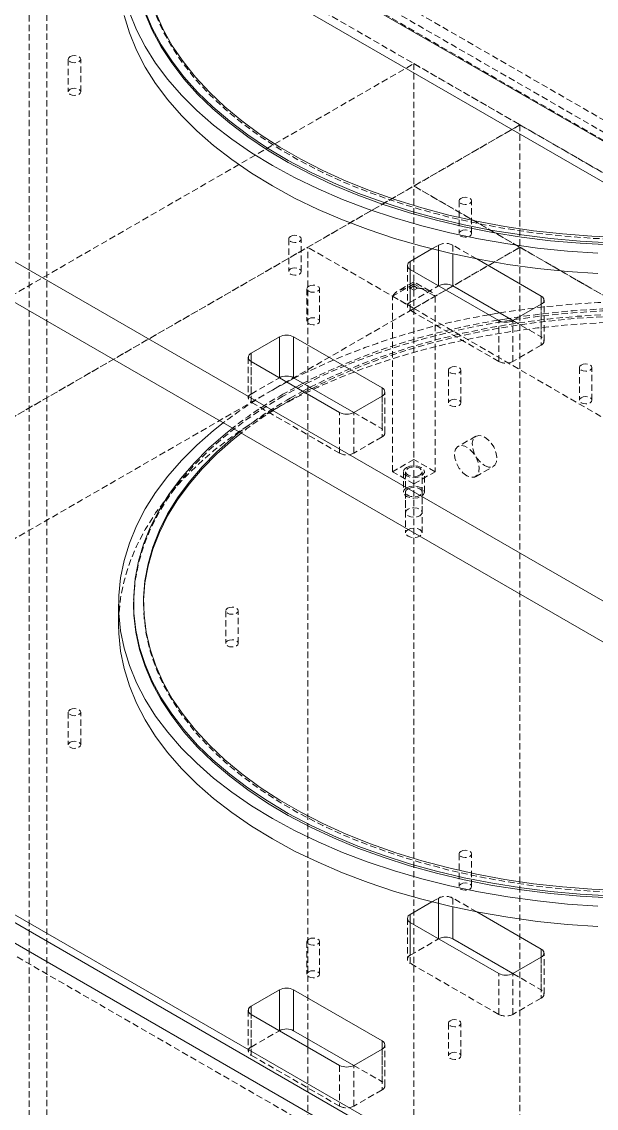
# Model space of a CAD drawing. Header units: millimetres. Extents: x 1529 to 6255, y 1713 to 5797.
# Drawn here: x 5540.7 to 5655.5, y 4952.8 to 5170.2 of the extents above; entities that cross this region are included whole.
import ezdxf

# ---------------------------------------------------------------- set-up
doc = ezdxf.new("R2010")
doc.units = ezdxf.units.MM
doc.linetypes.add('HIDDEN', pattern=[1.905, 1.27, -0.635])

msp = doc.modelspace()

# ---------------------------------------------------------------- linework, layer by layer
at = {"color": 7, "linetype": 'Continuous', "lineweight": 15}
for p, q in [((5409.591, 5289.07), (5698.033, 5122.557)), ((5409.591, 5280.905), (5698.033, 5114.391)), ((5409.441, 5197.116), (5694.335, 5032.65)), ((5409.441, 5188.951), (5694.335, 5024.485)), ((5618.356, 5122.231), (5622.682, 5124.728)), ((5644.519, 5115.291), (5631.64, 5122.726)), ((5636.034, 5110.393), (5618.356, 5120.598)), ((5626.841, 5117.331), (5638.861, 5110.392)), ((5638.862, 5110.393), (5644.519, 5113.659)), ((5634.035, 5111.547), (5636.214, 5111.921)), ((5638.095, 5110.834), (5635.897, 5110.472)), ((5586.536, 5103.862), (5592.193, 5107.127)), ((5612.699, 5096.922), (5595.022, 5107.127)), ((5595.022, 5107.127), (5595.022, 5098.962)), ((5604.214, 5092.024), (5586.536, 5102.229)), ((5593.68, 5098.105), (5595.16, 5098.882)), ((5595.022, 5098.962), (5607.041, 5092.023)), ((5596.912, 5097.871), (5595.436, 5097.091)), ((5596.851, 5096.274), (5598.328, 5097.053)), ((5607.042, 5092.024), (5612.699, 5095.289)), ((5409.441, 5066.47), (5694.335, 4902.004)), ((5692.921, 4901.187), (5410.855, 5064.02)), ((5407.32, 5061.979), (5689.385, 4899.146)), ((5560.025, 5053.632), (5560.025, 5049.549)), ((5563.025, 5054.04), (5563.025, 5053.632)), ((5618.356, 4991.584), (5622.682, 4994.082)), ((5644.519, 4984.645), (5631.64, 4992.08)), ((5636.034, 4979.747), (5618.356, 4989.952)), ((5626.841, 4986.685), (5638.861, 4979.746)), ((5638.862, 4979.747), (5644.519, 4983.012)), ((5586.536, 4973.215), (5592.193, 4976.481)), ((5612.699, 4966.276), (5595.022, 4976.481)), ((5595.022, 4976.481), (5595.022, 4968.315)), ((5604.214, 4961.377), (5586.536, 4971.582)), ((5595.022, 4968.315), (5607.041, 4961.377)), ((5597.85, 4965.051), (5597.85, 4966.683)), ((5607.042, 4961.377), (5612.699, 4964.643))]:
    msp.add_line(p, q, dxfattribs=at)
at = {"color": 7, "linetype": 'HIDDEN', "lineweight": 0}
for p, q in [((5540.713, 5215.2), (5951.971, 4977.786)), ((5545.663, 5214.791), (5954.093, 4979.01)), ((5545.663, 4646.479), (5545.663, 5214.791)), ((5542.128, 5212.75), (5950.557, 4976.969)), ((5542.128, 4644.438), (5542.128, 5212.75)), ((5951.971, 4969.62), (5540.713, 5207.034)), ((5424.609, 5049.548), (5619.063, 5161.804)), ((5549.966, 5162.704), (5549.966, 5156.172)), ((5552.466, 5156.172), (5552.466, 5162.704)), ((5619.063, 5161.804), (5640.276, 5149.558)), ((5619.063, 5161.804), (5619.063, 5137.312)), ((5445.822, 5037.302), (5640.276, 5149.558)), ((5640.276, 5149.558), (5619.063, 5137.312)), ((5640.276, 5149.558), (5640.276, 5125.062)), ((5640.276, 5149.558), (5852.408, 5027.097)), ((5424.609, 5025.052), (5619.063, 5137.308)), ((5597.85, 5125.062), (5619.063, 5137.308)), ((5619.063, 5137.312), (5831.195, 5014.851)), ((5619.063, 5118.302), (5619.063, 5137.312)), ((5640.276, 5125.062), (5619.063, 5137.308)), ((5628.102, 5134.334), (5628.102, 5127.802)), ((5630.602, 5127.802), (5630.602, 5134.334)), ((5594.036, 5126.742), (5594.036, 5120.209)), ((5596.536, 5120.209), (5596.536, 5126.742)), ((5640.276, 5125.062), (5445.822, 5012.806)), ((5597.85, 4966.683), (5597.85, 5125.062)), ((5619.063, 5112.816), (5597.85, 5125.062)), ((5619.063, 5112.816), (5640.276, 5125.062)), ((5622.682, 5124.728), (5624.013, 5125.497)), ((5624.013, 5124.396), (5624.013, 5125.497)), ((5631.64, 5122.726), (5626.841, 5125.497)), ((5626.841, 5125.497), (5626.841, 5123.731)), ((5640.276, 4618.807), (5640.276, 5125.062)), ((5852.408, 5002.601), (5640.276, 5125.062)), ((5617.77, 5121.415), (5617.77, 5113.249)), ((5618.356, 5112.433), (5618.356, 5120.598)), ((5618.356, 5120.598), (5618.356, 5114.066)), ((5619.063, 5117.726), (5614.821, 5115.277)), ((5619.063, 5118.164), (5615.821, 5116.293)), ((5622.305, 5116.293), (5619.063, 5118.164)), ((5623.306, 5115.277), (5619.063, 5117.726)), ((5619.063, 5116.677), (5619.063, 5117.726)), ((5597.696, 5116.781), (5597.696, 5110.249)), ((5600.196, 5110.249), (5600.196, 5116.781)), ((5618.356, 5114.066), (5624.013, 5117.331)), ((5618.356, 5116.91), (5619.063, 5117.318)), ((5618.356, 5116.91), (5619.063, 5116.502)), ((5619.063, 5117.318), (5619.77, 5116.91)), ((5619.063, 5116.502), (5619.77, 5116.91)), ((5624.013, 5117.331), (5624.013, 5117.333)), ((5614.821, 5115.277), (5619.063, 5112.827)), ((5614.821, 5080.165), (5614.821, 5115.277)), ((5619.063, 5112.827), (5623.306, 5115.277)), ((5623.306, 5115.277), (5623.306, 5080.165)), ((5644.519, 5113.659), (5644.519, 5105.493)), ((5644.519, 5107.126), (5644.519, 5113.659)), ((5645.105, 5106.31), (5645.105, 5114.475)), ((5636.034, 5102.228), (5618.356, 5112.433)), ((5619.063, 5112.827), (5619.063, 5077.716)), ((5619.063, 5112.816), (5831.195, 4990.355)), ((5636.034, 5102.228), (5636.034, 5110.393)), ((5638.861, 5110.392), (5644.519, 5107.126)), ((5638.862, 5102.228), (5638.862, 5110.393)), ((5644.519, 5105.493), (5638.862, 5102.228)), ((5585.95, 5103.045), (5585.95, 5094.88)), ((5586.536, 5094.064), (5586.536, 5102.229)), ((5586.536, 5095.696), (5586.536, 5102.229)), ((5625.98, 5100.453), (5625.98, 5093.921)), ((5628.48, 5093.921), (5628.48, 5100.453)), ((5652.173, 5100.989), (5652.173, 5094.456)), ((5654.673, 5094.456), (5654.673, 5100.989)), ((5586.536, 5095.696), (5592.193, 5098.962)), ((5590.779, 5096.494), (5593.68, 5098.105)), ((5592.193, 5098.962), (5592.193, 5098.963)), ((5595.436, 5097.091), (5592.9, 5095.677)), ((5594.314, 5094.861), (5596.851, 5096.274)), ((5597.218, 5096.063), (5594.314, 5094.453)), ((5613.285, 5087.94), (5613.285, 5096.106)), ((5604.214, 5083.858), (5586.536, 5094.064)), ((5612.699, 5095.289), (5612.699, 5087.124)), ((5612.699, 5088.757), (5612.699, 5095.289)), ((5604.214, 5083.858), (5604.214, 5092.024)), ((5607.041, 5092.023), (5612.699, 5088.757)), ((5607.042, 5083.858), (5607.042, 5092.024)), ((5612.699, 5087.124), (5607.042, 5083.858)), ((5631.455, 5087.265), (5627.92, 5085.224)), ((5619.063, 5082.615), (5614.821, 5080.165)), ((5623.306, 5080.165), (5619.063, 5082.615)), ((5631.42, 5079.161), (5634.955, 5081.202)), ((5619.063, 5077.716), (5614.821, 5080.165)), ((5616.963, 5080.165), (5616.963, 5076.083)), ((5617.413, 5080.165), (5617.413, 5072)), ((5619.063, 5077.716), (5623.306, 5080.165)), ((5620.713, 5072), (5620.713, 5080.165)), ((5621.163, 5076.083), (5621.163, 5080.165)), ((5619.063, 4606.56), (5619.063, 5077.716)), ((5617.413, 5076.083), (5617.413, 5067.917)), ((5620.713, 5067.917), (5620.713, 5076.083)), ((5409.441, 5058.304), (5694.335, 4893.839)), ((5565.025, 5054.04), (5565.025, 5053.632)), ((5581.467, 5052.344), (5581.467, 5045.811)), ((5583.967, 5045.811), (5583.967, 5052.344)), ((5549.966, 5032.058), (5549.966, 5025.525)), ((5552.466, 5025.525), (5552.466, 5032.058)), ((5628.102, 5003.687), (5628.102, 4997.155)), ((5630.602, 4997.155), (5630.602, 5003.687)), ((5622.682, 4994.082), (5624.013, 4994.85)), ((5624.013, 4993.749), (5624.013, 4994.85)), ((5631.64, 4992.08), (5626.841, 4994.85)), ((5626.841, 4994.85), (5626.841, 4993.084)), ((5617.77, 4990.768), (5617.77, 4982.603)), ((5618.356, 4981.786), (5618.356, 4989.952)), ((5618.356, 4989.952), (5618.356, 4983.419)), ((5597.696, 4986.135), (5597.696, 4979.602)), ((5600.196, 4979.602), (5600.196, 4986.135)), ((5618.356, 4983.419), (5624.013, 4986.685)), ((5624.013, 4986.685), (5624.013, 4986.686)), ((5644.519, 4983.012), (5644.519, 4974.847)), ((5644.519, 4976.48), (5644.519, 4983.012)), ((5645.105, 4975.663), (5645.105, 4983.829)), ((5636.034, 4971.581), (5618.356, 4981.786)), ((5636.034, 4971.581), (5636.034, 4979.747)), ((5638.861, 4979.746), (5644.519, 4976.48)), ((5638.862, 4971.581), (5638.862, 4979.747)), ((5644.519, 4974.847), (5638.862, 4971.581)), ((5585.95, 4972.399), (5585.95, 4964.233)), ((5586.536, 4963.417), (5586.536, 4971.582)), ((5586.536, 4965.05), (5586.536, 4971.582)), ((5625.98, 4969.806), (5625.98, 4963.274)), ((5628.48, 4963.274), (5628.48, 4969.806)), ((5586.536, 4965.05), (5592.193, 4968.315)), ((5592.193, 4968.315), (5592.193, 4968.317)), ((5613.285, 4957.294), (5613.285, 4965.459)), ((5604.214, 4953.212), (5586.536, 4963.417)), ((5597.85, 4618.807), (5597.85, 4965.051)), ((5612.699, 4964.643), (5612.699, 4956.478)), ((5612.699, 4958.11), (5612.699, 4964.643)), ((5604.214, 4961.377), (5604.214, 4953.212)), ((5607.041, 4961.377), (5612.699, 4958.11)), ((5607.042, 4953.212), (5607.042, 4961.377)), ((5612.699, 4956.478), (5607.042, 4953.212))]:
    msp.add_line(p, q, dxfattribs=at)
at = {"color": 8, "linetype": 'Continuous', "lineweight": 15}
for p, q in [((5624.013, 5117.333), (5624.013, 5124.396)), ((5618.356, 5122.231), (5618.356, 5120.598)), ((5626.841, 5123.731), (5626.841, 5117.331)), ((5644.519, 5113.659), (5644.519, 5115.291)), ((5592.193, 5098.963), (5592.193, 5107.127)), ((5586.536, 5102.229), (5586.536, 5103.862)), ((5612.699, 5095.289), (5612.699, 5096.922)), ((5624.013, 4986.686), (5624.013, 4993.749)), ((5618.356, 4991.584), (5618.356, 4989.952)), ((5626.841, 4993.084), (5626.841, 4986.685)), ((5644.519, 4983.012), (5644.519, 4984.645)), ((5592.193, 4968.317), (5592.193, 4976.481)), ((5586.536, 4971.582), (5586.536, 4973.215)), ((5612.699, 4964.643), (5612.699, 4966.276))]:
    msp.add_line(p, q, dxfattribs=at)
at = {"color": 7, "linetype": 'HIDDEN', "lineweight": 0, "flags": 128}
for points in [[(5565.026, 5184.483), (5565.124, 5181.713), (5565.563, 5178.301), (5566.351, 5174.91), (5567.485, 5171.552), (5568.963, 5168.239), (5570.777, 5164.981), (5572.923, 5161.792), (5575.393, 5158.682), (5578.177, 5155.662), (5581.266, 5152.742), (5584.649, 5149.933), (5588.315, 5147.244), (5592.25, 5144.686), (5596.441, 5142.267), (5600.873, 5139.995), (5605.53, 5137.879), (5610.396, 5135.925), (5615.454, 5134.142), (5620.686, 5132.535), (5626.073, 5131.109), (5631.598, 5129.871), (5637.24, 5128.823), (5642.979, 5127.97), (5648.796, 5127.315), (5654.671, 5126.86), (5660.581, 5126.607), (5666.507, 5126.556), (5672.428, 5126.708), (5678.323, 5127.063), (5684.171, 5127.618), (5689.952, 5128.372), (5695.645, 5129.323), (5701.231, 5130.466), (5706.689, 5131.799), (5712.001, 5133.316), (5717.149, 5135.012), (5722.113, 5136.881), (5726.876, 5138.917), (5731.423, 5141.112), (5735.736, 5143.458), (5739.801, 5145.948), (5743.603, 5148.573), (5747.129, 5151.323), (5750.366, 5154.188), (5753.304, 5157.16), (5755.932, 5160.227), (5758.241, 5163.378), (5760.222, 5166.602), (5761.869, 5169.889), (5763.175, 5173.226), (5764.137, 5176.602), (5764.751, 5180.005), (5765.014, 5183.423), (5765.024, 5184.483)], [(5550.332, 5163.214), (5550.738, 5163.371), (5551.216, 5163.426), (5551.695, 5163.371), (5552.1, 5163.214), (5552.371, 5162.98), (5552.466, 5162.704), (5552.371, 5162.428), (5552.1, 5162.194), (5551.695, 5162.037), (5551.216, 5161.983), (5550.738, 5162.037), (5550.332, 5162.194), (5550.061, 5162.428), (5549.966, 5162.704), (5550.061, 5162.98), (5550.332, 5163.214)], [(5550.332, 5156.682), (5550.738, 5156.838), (5551.216, 5156.893), (5551.695, 5156.838), (5552.1, 5156.682), (5552.371, 5156.448), (5552.466, 5156.172), (5552.371, 5155.896), (5552.1, 5155.662), (5551.695, 5155.505), (5551.216, 5155.45), (5550.738, 5155.505), (5550.332, 5155.662), (5550.061, 5155.896), (5549.966, 5156.172), (5550.061, 5156.448), (5550.332, 5156.682)], [(5628.468, 5134.844), (5628.873, 5135.001), (5629.352, 5135.056), (5629.83, 5135.001), (5630.235, 5134.844), (5630.506, 5134.61), (5630.602, 5134.334), (5630.506, 5134.058), (5630.235, 5133.824), (5629.83, 5133.667), (5629.352, 5133.612), (5628.873, 5133.667), (5628.468, 5133.824), (5628.197, 5134.058), (5628.102, 5134.334), (5628.197, 5134.61), (5628.468, 5134.844)], [(5628.468, 5128.312), (5628.873, 5128.468), (5629.352, 5128.523), (5629.83, 5128.468), (5630.235, 5128.312), (5630.506, 5128.078), (5630.602, 5127.802), (5630.506, 5127.525), (5630.235, 5127.291), (5629.83, 5127.135), (5629.352, 5127.08), (5628.873, 5127.135), (5628.468, 5127.291), (5628.197, 5127.525), (5628.102, 5127.802), (5628.197, 5128.078), (5628.468, 5128.312)], [(5594.402, 5127.252), (5594.808, 5127.408), (5595.286, 5127.463), (5595.764, 5127.408), (5596.17, 5127.252), (5596.441, 5127.018), (5596.536, 5126.742), (5596.441, 5126.466), (5596.17, 5126.231), (5595.764, 5126.075), (5595.286, 5126.02), (5594.808, 5126.075), (5594.402, 5126.231), (5594.131, 5126.466), (5594.036, 5126.742), (5594.131, 5127.018), (5594.402, 5127.252)], [(5594.402, 5120.72), (5594.808, 5120.876), (5595.286, 5120.931), (5595.764, 5120.876), (5596.17, 5120.72), (5596.441, 5120.486), (5596.536, 5120.209), (5596.441, 5119.933), (5596.17, 5119.699), (5595.764, 5119.543), (5595.286, 5119.488), (5594.808, 5119.543), (5594.402, 5119.699), (5594.131, 5119.933), (5594.036, 5120.209), (5594.131, 5120.486), (5594.402, 5120.72)], [(5598.062, 5117.291), (5598.468, 5117.448), (5598.946, 5117.503), (5599.424, 5117.448), (5599.83, 5117.291), (5600.101, 5117.057), (5600.196, 5116.781), (5600.101, 5116.505), (5599.83, 5116.271), (5599.424, 5116.114), (5598.946, 5116.06), (5598.468, 5116.114), (5598.062, 5116.271), (5597.791, 5116.505), (5597.696, 5116.781), (5597.791, 5117.057), (5598.062, 5117.291)], [(5636.214, 5111.921), (5637.849, 5112.182), (5643.792, 5112.995), (5649.807, 5113.607), (5655.874, 5114.017), (5661.971, 5114.222), (5668.079, 5114.222), (5674.176, 5114.017), (5680.243, 5113.607), (5686.258, 5112.995), (5692.201, 5112.182), (5698.052, 5111.171), (5703.792, 5109.965), (5709.4, 5108.568), (5714.858, 5106.986), (5720.148, 5105.223), (5725.251, 5103.285), (5730.15, 5101.18), (5734.829, 5098.913), (5739.271, 5096.494), (5743.463, 5093.929), (5747.389, 5091.228), (5751.036, 5088.4), (5754.392, 5085.454), (5757.446, 5082.4), (5760.187, 5079.249), (5762.607, 5076.012), (5764.696, 5072.698), (5766.447, 5069.32), (5767.856, 5065.89), (5768.916, 5062.417), (5769.626, 5058.915), (5769.981, 5055.395), (5769.981, 5051.869), (5769.626, 5048.349), (5768.916, 5044.847), (5767.856, 5041.375), (5766.447, 5037.944), (5764.696, 5034.566), (5762.607, 5031.253), (5760.187, 5028.015), (5757.446, 5024.864), (5754.392, 5021.811), (5751.036, 5018.865), (5747.389, 5016.036), (5743.463, 5013.335), (5739.271, 5010.771), (5734.829, 5008.351), (5730.15, 5006.085), (5725.251, 5003.979), (5720.148, 5002.042), (5714.858, 5000.279), (5709.4, 4998.696), (5703.792, 4997.3), (5700.975, 4996.68)], [(5565.026, 5053.836), (5565.124, 5051.067), (5565.563, 5047.655), (5566.351, 5044.264), (5567.485, 5040.905), (5568.963, 5037.592), (5570.777, 5034.335), (5572.923, 5031.146), (5575.393, 5028.035), (5578.177, 5025.015), (5581.266, 5022.095), (5584.649, 5019.286), (5588.315, 5016.598), (5592.25, 5014.039), (5596.441, 5011.62), (5600.873, 5009.348), (5605.53, 5007.232), (5610.396, 5005.279), (5615.454, 5003.496), (5620.686, 5001.888), (5626.073, 5000.463), (5631.598, 4999.224), (5637.24, 4998.176), (5642.979, 4997.324), (5648.796, 4996.669), (5654.671, 4996.214), (5660.581, 4995.96), (5666.507, 4995.91), (5672.428, 4996.062), (5678.323, 4996.416), (5684.171, 4996.971), (5689.952, 4997.726), (5695.645, 4998.676), (5701.231, 4999.82), (5706.689, 5001.153), (5712.001, 5002.67), (5717.149, 5004.366), (5722.113, 5006.235), (5726.876, 5008.27), (5731.423, 5010.465), (5735.736, 5012.812), (5739.801, 5015.302), (5743.603, 5017.926), (5747.129, 5020.676), (5750.366, 5023.542), (5753.304, 5026.513), (5755.932, 5029.58), (5758.241, 5032.731), (5760.222, 5035.956), (5761.869, 5039.242), (5763.175, 5042.58), (5764.137, 5045.956), (5764.751, 5049.359), (5765.014, 5052.777), (5764.926, 5056.198), (5764.488, 5059.61), (5763.699, 5063.001), (5762.565, 5066.359), (5761.087, 5069.672), (5759.273, 5072.929), (5757.127, 5076.119), (5754.658, 5079.229), (5751.874, 5082.249), (5748.784, 5085.169), (5745.401, 5087.978), (5741.735, 5090.667), (5737.8, 5093.225), (5733.609, 5095.644), (5729.178, 5097.916), (5724.521, 5100.032), (5719.655, 5101.985), (5714.597, 5103.769), (5709.365, 5105.376), (5703.977, 5106.801), (5698.452, 5108.04), (5692.81, 5109.088), (5687.071, 5109.941), (5681.254, 5110.596), (5675.38, 5111.051), (5669.469, 5111.304), (5663.543, 5111.355), (5657.622, 5111.202), (5651.728, 5110.848), (5645.88, 5110.293), (5640.099, 5109.539), (5634.405, 5108.588), (5628.82, 5107.444), (5623.361, 5106.112), (5618.049, 5104.595), (5612.902, 5102.899), (5607.938, 5101.03), (5603.174, 5098.994), (5598.702, 5096.837)], [(5700.975, 4998.527), (5705.094, 4999.482), (5710.53, 5000.933), (5715.809, 5002.566), (5720.913, 5004.374), (5725.824, 5006.353), (5730.526, 5008.494), (5735.002, 5010.791), (5739.236, 5013.236), (5743.215, 5015.819), (5746.924, 5018.534), (5750.351, 5021.369), (5753.484, 5024.315), (5756.312, 5027.363), (5758.825, 5030.501), (5761.015, 5033.719), (5762.874, 5037.005), (5764.396, 5040.349), (5765.575, 5043.738), (5766.407, 5047.162), (5766.89, 5050.608), (5767.022, 5054.064), (5766.803, 5057.519), (5766.232, 5060.961), (5765.313, 5064.377), (5764.047, 5067.756), (5762.441, 5071.087), (5760.498, 5074.357), (5758.227, 5077.556), (5755.634, 5080.672), (5752.729, 5083.695), (5749.522, 5086.615), (5746.023, 5089.421), (5742.245, 5092.103), (5738.201, 5094.653), (5733.905, 5097.062), (5729.371, 5099.32), (5724.615, 5101.422), (5719.654, 5103.358), (5714.505, 5105.123), (5709.185, 5106.711), (5703.713, 5108.116), (5698.107, 5109.332), (5692.388, 5110.357), (5686.574, 5111.186), (5680.686, 5111.817), (5674.743, 5112.248), (5668.768, 5112.476), (5662.779, 5112.501), (5656.798, 5112.324), (5650.846, 5111.944), (5644.942, 5111.363), (5639.108, 5110.583), (5633.363, 5109.607), (5627.727, 5108.438), (5622.22, 5107.079), (5616.86, 5105.537), (5611.666, 5103.816), (5606.657, 5101.922), (5601.848, 5099.861), (5597.257, 5097.641), (5592.9, 5095.269), (5592.9, 5095.269)], [(5598.328, 5097.053), (5598.628, 5097.207), (5603.174, 5099.402), (5607.938, 5101.438), (5612.902, 5103.307), (5618.049, 5105.003), (5623.361, 5106.52), (5628.82, 5107.853), (5634.405, 5108.996), (5640.099, 5109.947), (5645.88, 5110.701), (5651.728, 5111.256), (5657.622, 5111.611), (5663.543, 5111.763), (5669.469, 5111.712), (5675.38, 5111.459), (5681.254, 5111.004), (5687.071, 5110.349), (5692.81, 5109.496), (5698.452, 5108.448), (5703.977, 5107.21), (5709.365, 5105.784), (5714.597, 5104.177), (5719.655, 5102.394), (5724.521, 5100.44), (5729.178, 5098.324), (5733.609, 5096.052), (5737.8, 5093.633), (5741.735, 5091.075), (5745.401, 5088.386), (5748.784, 5085.577), (5751.874, 5082.657), (5754.658, 5079.637), (5757.127, 5076.527), (5759.273, 5073.338), (5761.087, 5070.08), (5762.565, 5066.767), (5763.699, 5063.409), (5764.488, 5060.018), (5764.926, 5056.606), (5765.014, 5053.185), (5764.751, 5049.767), (5764.137, 5046.364), (5763.175, 5042.988), (5761.869, 5039.651), (5760.222, 5036.364), (5758.241, 5033.139), (5755.932, 5029.988), (5753.304, 5026.922), (5750.366, 5023.95), (5747.129, 5021.084), (5743.603, 5018.334), (5739.801, 5015.71), (5735.736, 5013.22), (5731.423, 5010.873), (5726.876, 5008.679), (5722.113, 5006.643), (5717.149, 5004.774), (5712.001, 5003.078), (5706.689, 5001.561), (5701.231, 5000.228), (5701.004, 5000.177)], [(5700.975, 4998.936), (5705.094, 4999.891), (5710.53, 5001.341), (5715.809, 5002.974), (5720.913, 5004.783), (5725.824, 5006.761), (5730.526, 5008.902), (5735.002, 5011.199), (5739.236, 5013.644), (5743.215, 5016.228), (5746.924, 5018.942), (5750.351, 5021.777), (5753.484, 5024.724), (5756.312, 5027.771), (5758.825, 5030.909), (5761.015, 5034.127), (5762.874, 5037.413), (5764.396, 5040.757), (5765.575, 5044.147), (5766.407, 5047.57), (5766.89, 5051.016), (5767.022, 5054.473), (5766.803, 5057.927), (5766.232, 5061.369), (5765.313, 5064.785), (5764.047, 5068.164), (5762.441, 5071.495), (5760.498, 5074.765), (5758.227, 5077.964), (5755.634, 5081.08), (5752.729, 5084.104), (5749.522, 5087.023), (5746.023, 5089.829), (5742.245, 5092.512), (5738.201, 5095.061), (5733.905, 5097.47), (5729.371, 5099.729), (5724.615, 5101.83), (5719.654, 5103.766), (5714.505, 5105.532), (5709.185, 5107.119), (5703.713, 5108.524), (5698.107, 5109.741), (5692.388, 5110.765), (5686.574, 5111.595), (5680.686, 5112.226), (5674.743, 5112.656), (5668.768, 5112.884), (5662.779, 5112.909), (5656.798, 5112.732), (5650.846, 5112.352), (5644.942, 5111.771), (5639.108, 5110.991), (5638.095, 5110.834)], [(5700.975, 4992.598), (5703.792, 4993.217), (5709.4, 4994.613), (5714.858, 4996.196), (5720.148, 4997.959), (5725.251, 4999.896), (5730.15, 5002.002), (5734.829, 5004.268), (5739.271, 5006.688), (5743.463, 5009.253), (5747.389, 5011.954), (5751.036, 5014.782), (5754.392, 5017.728), (5757.446, 5020.781), (5760.187, 5023.932), (5762.607, 5027.17), (5764.696, 5030.483), (5766.447, 5033.861), (5767.856, 5037.292), (5768.916, 5040.764), (5769.626, 5044.266), (5769.981, 5047.786), (5769.981, 5051.312), (5769.626, 5054.832), (5768.916, 5058.335), (5767.856, 5061.807), (5766.447, 5065.238), (5764.696, 5068.616), (5762.607, 5071.929), (5760.187, 5075.167), (5757.446, 5078.317), (5754.392, 5081.371), (5751.036, 5084.317), (5747.389, 5087.145), (5743.463, 5089.846), (5739.271, 5092.411), (5734.829, 5094.831), (5730.15, 5097.097), (5725.251, 5099.202), (5720.148, 5101.14), (5714.858, 5102.903), (5709.4, 5104.485), (5703.792, 5105.882), (5698.052, 5107.088), (5692.201, 5108.099), (5686.258, 5108.912), (5680.243, 5109.525), (5674.176, 5109.934), (5668.079, 5110.139), (5661.971, 5110.139), (5655.874, 5109.934), (5649.807, 5109.525), (5643.792, 5108.912), (5637.849, 5108.099), (5631.998, 5107.088), (5626.258, 5105.882), (5620.65, 5104.485), (5615.192, 5102.903), (5609.903, 5101.14), (5604.8, 5099.202), (5599.9, 5097.097), (5595.222, 5094.831), (5590.779, 5092.411), (5590.779, 5092.411)], [(5598.062, 5110.759), (5598.468, 5110.916), (5598.946, 5110.97), (5599.424, 5110.916), (5599.83, 5110.759), (5600.101, 5110.525), (5600.196, 5110.249), (5600.101, 5109.973), (5599.83, 5109.739), (5599.424, 5109.582), (5598.946, 5109.527), (5598.468, 5109.582), (5598.062, 5109.739), (5597.791, 5109.973), (5597.696, 5110.249), (5597.791, 5110.525), (5598.062, 5110.759)], [(5626.346, 5100.963), (5626.752, 5101.12), (5627.23, 5101.175), (5627.709, 5101.12), (5628.114, 5100.963), (5628.385, 5100.729), (5628.48, 5100.453), (5628.385, 5100.177), (5628.114, 5099.943), (5627.709, 5099.786), (5627.23, 5099.731), (5626.752, 5099.786), (5626.346, 5099.943), (5626.075, 5100.177), (5625.98, 5100.453), (5626.075, 5100.729), (5626.346, 5100.963)], [(5652.54, 5101.499), (5652.945, 5101.655), (5653.423, 5101.71), (5653.902, 5101.655), (5654.307, 5101.499), (5654.578, 5101.265), (5654.673, 5100.989), (5654.578, 5100.713), (5654.307, 5100.478), (5653.902, 5100.322), (5653.423, 5100.267), (5652.945, 5100.322), (5652.54, 5100.478), (5652.269, 5100.713), (5652.173, 5100.989), (5652.269, 5101.265), (5652.54, 5101.499)], [(5592.9, 5095.269), (5588.792, 5092.754), (5584.946, 5090.103), (5581.376, 5087.328), (5578.095, 5084.435), (5575.113, 5081.437), (5572.442, 5078.343), (5570.089, 5075.164), (5568.064, 5071.91), (5566.373, 5068.594), (5565.022, 5065.226), (5564.015, 5061.818), (5563.357, 5058.381), (5563.05, 5054.929), (5563.025, 5053.632)], [(5626.346, 5094.431), (5626.752, 5094.587), (5627.23, 5094.642), (5627.709, 5094.587), (5628.114, 5094.431), (5628.385, 5094.197), (5628.48, 5093.921), (5628.385, 5093.645), (5628.114, 5093.41), (5627.709, 5093.254), (5627.23, 5093.199), (5626.752, 5093.254), (5626.346, 5093.41), (5626.075, 5093.645), (5625.98, 5093.921), (5626.075, 5094.197), (5626.346, 5094.431)], [(5652.54, 5094.967), (5652.945, 5095.123), (5653.423, 5095.178), (5653.902, 5095.123), (5654.307, 5094.967), (5654.578, 5094.733), (5654.673, 5094.456), (5654.578, 5094.18), (5654.307, 5093.946), (5653.902, 5093.79), (5653.423, 5093.735), (5652.945, 5093.79), (5652.54, 5093.946), (5652.269, 5094.18), (5652.173, 5094.456), (5652.269, 5094.733), (5652.54, 5094.967)], [(5590.779, 5092.411), (5586.587, 5089.846), (5582.661, 5087.145), (5579.014, 5084.317), (5575.658, 5081.371), (5572.604, 5078.317), (5569.863, 5075.167), (5567.444, 5071.929), (5565.355, 5068.616), (5563.603, 5065.238), (5562.194, 5061.807), (5561.134, 5058.334), (5560.425, 5054.832), (5560.07, 5051.312), (5560.025, 5049.549)], [(5633.205, 5081.376), (5634.009, 5081.067), (5634.725, 5081.101), (5635.277, 5081.474), (5635.604, 5082.147), (5635.672, 5083.046), (5635.472, 5084.073), (5635.026, 5085.118), (5634.383, 5086.067), (5633.613, 5086.817), (5632.798, 5087.288), (5632.027, 5087.427), (5631.384, 5087.22), (5630.939, 5086.69), (5630.739, 5085.893), (5630.806, 5084.917), (5631.133, 5083.866), (5631.685, 5082.856), (5632.402, 5081.994), (5633.205, 5081.376)], [(5629.67, 5079.335), (5628.866, 5079.953), (5628.15, 5080.815), (5627.598, 5081.825), (5627.271, 5082.876), (5627.203, 5083.852), (5627.403, 5084.649), (5627.849, 5085.179), (5628.492, 5085.386), (5629.262, 5085.247), (5630.077, 5084.776), (5630.848, 5084.026), (5631.491, 5083.077), (5631.936, 5082.032), (5632.136, 5081.005), (5632.069, 5080.106), (5631.742, 5079.433), (5631.19, 5079.06), (5630.473, 5079.026), (5629.67, 5079.335)], [(5617.578, 5081.023), (5618.26, 5081.285), (5619.063, 5081.378), (5619.867, 5081.285), (5620.548, 5081.023), (5621.003, 5080.629), (5621.163, 5080.165), (5621.003, 5079.701), (5620.548, 5079.308), (5619.867, 5079.045), (5619.063, 5078.953), (5618.26, 5079.045), (5617.578, 5079.308), (5617.123, 5079.701), (5616.963, 5080.165), (5617.123, 5080.629), (5617.578, 5081.023)], [(5620.23, 5079.492), (5619.695, 5079.285), (5619.063, 5079.213), (5618.432, 5079.285), (5617.896, 5079.492), (5617.539, 5079.801), (5617.413, 5080.165), (5617.539, 5080.53), (5617.896, 5080.839), (5618.432, 5081.045), (5619.063, 5081.118), (5619.695, 5081.045), (5620.23, 5080.839), (5620.588, 5080.53), (5620.713, 5080.165), (5620.588, 5079.801), (5620.23, 5079.492)], [(5617.578, 5076.94), (5618.26, 5077.203), (5619.063, 5077.295), (5619.867, 5077.203), (5620.548, 5076.94), (5621.003, 5076.547), (5621.163, 5076.083), (5621.003, 5075.619), (5620.548, 5075.225), (5619.867, 5074.963), (5619.063, 5074.87), (5618.26, 5074.963), (5617.578, 5075.225), (5617.123, 5075.619), (5616.963, 5076.083), (5617.123, 5076.547), (5617.578, 5076.94)], [(5617.896, 5076.756), (5618.432, 5076.963), (5619.063, 5077.035), (5619.695, 5076.963), (5620.23, 5076.756), (5620.588, 5076.447), (5620.713, 5076.083), (5620.588, 5075.718), (5620.23, 5075.409), (5619.695, 5075.203), (5619.063, 5075.13), (5618.432, 5075.203), (5617.896, 5075.409), (5617.539, 5075.718), (5617.413, 5076.083), (5617.539, 5076.447), (5617.896, 5076.756)], [(5620.23, 5071.326), (5620.588, 5071.635), (5620.713, 5072), (5620.588, 5072.365), (5620.23, 5072.674), (5619.695, 5072.88), (5619.063, 5072.953), (5618.432, 5072.88), (5617.896, 5072.674), (5617.539, 5072.365), (5617.413, 5072), (5617.539, 5071.635), (5617.896, 5071.326), (5618.432, 5071.12), (5619.063, 5071.047), (5619.695, 5071.12), (5620.23, 5071.326)], [(5617.896, 5068.591), (5618.432, 5068.797), (5619.063, 5068.87), (5619.695, 5068.797), (5620.23, 5068.591), (5620.588, 5068.282), (5620.713, 5067.917), (5620.588, 5067.553), (5620.23, 5067.244), (5619.695, 5067.037), (5619.063, 5066.965), (5618.432, 5067.037), (5617.896, 5067.244), (5617.539, 5067.553), (5617.413, 5067.917), (5617.539, 5068.282), (5617.896, 5068.591)], [(5581.833, 5052.854), (5582.238, 5053.01), (5582.717, 5053.065), (5583.195, 5053.01), (5583.601, 5052.854), (5583.872, 5052.62), (5583.967, 5052.344), (5583.872, 5052.067), (5583.601, 5051.833), (5583.195, 5051.677), (5582.717, 5051.622), (5582.238, 5051.677), (5581.833, 5051.833), (5581.562, 5052.067), (5581.467, 5052.344), (5581.562, 5052.62), (5581.833, 5052.854)], [(5581.833, 5046.322), (5582.238, 5046.478), (5582.717, 5046.533), (5583.195, 5046.478), (5583.601, 5046.322), (5583.872, 5046.087), (5583.967, 5045.811), (5583.872, 5045.535), (5583.601, 5045.301), (5583.195, 5045.145), (5582.717, 5045.09), (5582.238, 5045.145), (5581.833, 5045.301), (5581.562, 5045.535), (5581.467, 5045.811), (5581.562, 5046.087), (5581.833, 5046.322)], [(5550.332, 5032.568), (5550.738, 5032.724), (5551.216, 5032.779), (5551.695, 5032.724), (5552.1, 5032.568), (5552.371, 5032.334), (5552.466, 5032.058), (5552.371, 5031.781), (5552.1, 5031.547), (5551.695, 5031.391), (5551.216, 5031.336), (5550.738, 5031.391), (5550.332, 5031.547), (5550.061, 5031.781), (5549.966, 5032.058), (5550.061, 5032.334), (5550.332, 5032.568)], [(5550.332, 5026.036), (5550.738, 5026.192), (5551.216, 5026.247), (5551.695, 5026.192), (5552.1, 5026.036), (5552.371, 5025.801), (5552.466, 5025.525), (5552.371, 5025.249), (5552.1, 5025.015), (5551.695, 5024.859), (5551.216, 5024.804), (5550.738, 5024.859), (5550.332, 5025.015), (5550.061, 5025.249), (5549.966, 5025.525), (5550.061, 5025.801), (5550.332, 5026.036)], [(5628.468, 5004.198), (5628.873, 5004.354), (5629.352, 5004.409), (5629.83, 5004.354), (5630.235, 5004.198), (5630.506, 5003.964), (5630.602, 5003.687), (5630.506, 5003.411), (5630.235, 5003.177), (5629.83, 5003.021), (5629.352, 5002.966), (5628.873, 5003.021), (5628.468, 5003.177), (5628.197, 5003.411), (5628.102, 5003.687), (5628.197, 5003.964), (5628.468, 5004.198)], [(5628.468, 4997.665), (5628.873, 4997.822), (5629.352, 4997.877), (5629.83, 4997.822), (5630.235, 4997.665), (5630.506, 4997.431), (5630.602, 4997.155), (5630.506, 4996.879), (5630.235, 4996.645), (5629.83, 4996.488), (5629.352, 4996.433), (5628.873, 4996.488), (5628.468, 4996.645), (5628.197, 4996.879), (5628.102, 4997.155), (5628.197, 4997.431), (5628.468, 4997.665)], [(5598.062, 4986.645), (5598.468, 4986.801), (5598.946, 4986.856), (5599.424, 4986.801), (5599.83, 4986.645), (5600.101, 4986.411), (5600.196, 4986.135), (5600.101, 4985.858), (5599.83, 4985.624), (5599.424, 4985.468), (5598.946, 4985.413), (5598.468, 4985.468), (5598.062, 4985.624), (5597.791, 4985.858), (5597.696, 4986.135), (5597.791, 4986.411), (5598.062, 4986.645)], [(5598.062, 4980.113), (5598.468, 4980.269), (5598.946, 4980.324), (5599.424, 4980.269), (5599.83, 4980.113), (5600.101, 4979.878), (5600.196, 4979.602), (5600.101, 4979.326), (5599.83, 4979.092), (5599.424, 4978.936), (5598.946, 4978.881), (5598.468, 4978.936), (5598.062, 4979.092), (5597.791, 4979.326), (5597.696, 4979.602), (5597.791, 4979.878), (5598.062, 4980.113)], [(5626.346, 4970.317), (5626.752, 4970.473), (5627.23, 4970.528), (5627.709, 4970.473), (5628.114, 4970.317), (5628.385, 4970.083), (5628.48, 4969.806), (5628.385, 4969.53), (5628.114, 4969.296), (5627.709, 4969.14), (5627.23, 4969.085), (5626.752, 4969.14), (5626.346, 4969.296), (5626.075, 4969.53), (5625.98, 4969.806), (5626.075, 4970.083), (5626.346, 4970.317)], [(5626.346, 4963.784), (5626.752, 4963.941), (5627.23, 4963.996), (5627.709, 4963.941), (5628.114, 4963.784), (5628.385, 4963.55), (5628.48, 4963.274), (5628.385, 4962.998), (5628.114, 4962.764), (5627.709, 4962.607), (5627.23, 4962.553), (5626.752, 4962.607), (5626.346, 4962.764), (5626.075, 4962.998), (5625.98, 4963.274), (5626.075, 4963.55), (5626.346, 4963.784)]]:
    msp.add_lwpolyline(points, dxfattribs=at)
at = {"color": 7, "linetype": 'Continuous', "lineweight": 15, "flags": 128}
for points in [[(5655.874, 5123.894), (5649.807, 5124.303), (5643.792, 5124.916), (5637.849, 5125.729), (5631.998, 5126.74), (5626.258, 5127.946), (5620.65, 5129.343), (5615.192, 5130.925), (5609.903, 5132.688), (5604.8, 5134.626), (5599.9, 5136.731), (5595.222, 5138.998), (5590.779, 5141.417), (5586.587, 5143.982), (5582.661, 5146.683), (5579.014, 5149.511), (5575.658, 5152.457), (5572.604, 5155.511), (5569.863, 5158.662), (5567.444, 5161.899), (5565.355, 5165.212), (5563.603, 5168.59), (5562.194, 5172.021)], [(5565.327, 5172.247), (5566.764, 5168.891), (5568.539, 5165.589), (5570.647, 5162.353), (5573.08, 5159.194), (5575.83, 5156.123), (5578.888, 5153.15), (5582.242, 5150.286), (5585.882, 5147.541), (5589.795, 5144.924), (5593.967, 5142.443), (5598.384, 5140.109), (5603.03, 5137.928), (5607.891, 5135.908), (5612.948, 5134.056), (5618.185, 5132.379), (5623.584, 5130.883), (5629.125, 5129.571), (5634.79, 5128.45), (5640.559, 5127.523), (5646.413, 5126.792), (5652.33, 5126.261), (5658.292, 5125.932)], [(5660.581, 5127.015), (5654.671, 5127.268), (5648.796, 5127.723), (5642.979, 5128.378), (5637.24, 5129.231), (5631.598, 5130.279), (5626.073, 5131.518), (5620.686, 5132.943), (5615.454, 5134.55), (5610.396, 5136.334), (5605.53, 5138.287), (5600.873, 5140.403), (5596.441, 5142.675), (5592.25, 5145.094), (5588.315, 5147.652), (5584.649, 5150.341), (5581.266, 5153.15), (5578.177, 5156.07), (5575.393, 5159.09), (5572.923, 5162.2), (5570.777, 5165.39), (5568.963, 5168.647), (5567.485, 5171.96)], [(5561.134, 5171.411), (5562.194, 5167.938), (5563.603, 5164.508), (5565.355, 5161.13), (5567.444, 5157.816), (5569.863, 5154.579), (5572.604, 5151.428), (5575.658, 5148.374), (5579.014, 5145.428), (5582.661, 5142.6), (5586.587, 5139.899), (5590.779, 5137.335), (5595.222, 5134.915), (5599.9, 5132.648), (5604.8, 5130.543), (5609.903, 5128.605), (5615.192, 5126.842), (5620.65, 5125.26), (5626.258, 5123.863), (5631.998, 5122.657), (5637.849, 5121.646), (5643.792, 5120.833), (5649.807, 5120.221), (5655.874, 5119.811)], [(5565.327, 5171.839), (5566.764, 5168.483), (5568.539, 5165.181), (5570.647, 5161.945), (5573.08, 5158.786), (5575.83, 5155.715), (5578.888, 5152.742), (5582.242, 5149.878), (5585.882, 5147.133), (5589.795, 5144.515), (5593.967, 5142.035), (5598.384, 5139.7), (5603.03, 5137.52), (5607.891, 5135.5), (5612.948, 5133.648), (5618.185, 5131.971), (5623.584, 5130.474), (5629.125, 5129.163), (5634.79, 5128.042), (5640.559, 5127.114), (5646.413, 5126.384), (5652.33, 5125.853), (5658.292, 5125.524)], [(5598.702, 5096.837), (5598.628, 5096.799), (5597.218, 5096.063)], [(5655.874, 4993.248), (5649.807, 4993.657), (5643.792, 4994.269), (5637.849, 4995.082), (5631.998, 4996.094), (5626.258, 4997.3), (5620.65, 4998.696), (5615.192, 5000.279), (5609.903, 5002.042), (5604.8, 5003.979), (5599.9, 5006.085), (5595.222, 5008.351), (5590.779, 5010.771), (5586.587, 5013.335), (5582.661, 5016.036), (5579.014, 5018.865), (5575.658, 5021.811), (5572.604, 5024.864), (5569.863, 5028.015), (5567.444, 5031.253), (5565.355, 5034.566), (5563.603, 5037.944), (5562.194, 5041.375), (5561.134, 5044.847), (5560.425, 5048.349), (5560.07, 5051.869), (5560.07, 5055.395), (5560.425, 5058.915), (5561.134, 5062.417), (5562.194, 5065.89), (5563.603, 5069.321), (5565.355, 5072.698), (5567.444, 5076.012), (5569.863, 5079.249), (5572.604, 5082.4), (5575.658, 5085.454), (5579.014, 5088.4), (5580.948, 5089.942)], [(5582.792, 5088.878), (5581.376, 5087.736), (5578.095, 5084.844), (5575.113, 5081.845), (5572.442, 5078.751), (5570.089, 5075.572), (5568.064, 5072.319), (5566.373, 5069.002), (5565.022, 5065.634), (5564.015, 5062.226), (5563.357, 5058.79), (5563.05, 5055.337), (5563.094, 5051.88), (5563.489, 5048.43), (5564.234, 5045), (5565.327, 5041.601), (5566.764, 5038.244), (5568.539, 5034.942), (5570.647, 5031.706), (5573.08, 5028.547), (5575.83, 5025.476), (5578.888, 5022.504), (5582.242, 5019.64), (5585.882, 5016.894), (5589.795, 5014.277), (5593.967, 5011.797), (5598.384, 5009.462), (5603.03, 5007.281), (5607.891, 5005.261), (5612.948, 5003.41), (5618.185, 5001.733), (5623.584, 5000.236), (5629.125, 4998.925), (5634.79, 4997.803), (5640.559, 4996.876), (5646.413, 4996.146), (5652.33, 4995.615), (5658.292, 4995.285)], [(5584.522, 5087.879), (5582.921, 5086.588), (5579.684, 5083.722), (5576.746, 5080.751), (5574.118, 5077.684), (5571.809, 5074.533), (5569.828, 5071.309), (5568.182, 5068.022), (5566.875, 5064.685), (5565.913, 5061.309), (5565.299, 5057.906), (5565.036, 5054.488), (5565.026, 5053.836)], [(5660.581, 4996.369), (5654.671, 4996.622), (5648.796, 4997.077), (5642.979, 4997.732), (5637.24, 4998.585), (5631.598, 4999.632), (5626.073, 5000.871), (5620.686, 5002.297), (5615.454, 5003.904), (5610.396, 5005.687), (5605.53, 5007.64), (5600.873, 5009.757), (5596.441, 5012.028), (5592.25, 5014.448), (5588.315, 5017.006), (5584.649, 5019.694), (5581.266, 5022.503), (5578.177, 5025.423), (5575.393, 5028.444), (5572.923, 5031.554), (5570.777, 5034.743), (5568.963, 5038), (5567.485, 5041.314), (5566.351, 5044.672), (5565.563, 5048.063), (5565.124, 5051.475), (5565.036, 5054.896), (5565.299, 5058.314), (5565.913, 5061.717), (5566.875, 5065.093), (5568.182, 5068.43), (5569.828, 5071.717), (5571.809, 5074.941), (5574.118, 5078.092), (5576.746, 5081.159), (5579.684, 5084.131), (5582.921, 5086.996), (5584.223, 5088.051)], [(5563.025, 5053.632), (5563.094, 5051.472), (5563.489, 5048.022), (5564.234, 5044.592), (5565.327, 5041.192), (5566.764, 5037.836), (5568.539, 5034.534), (5570.647, 5031.298), (5573.08, 5028.139), (5575.83, 5025.068), (5578.888, 5022.095), (5582.242, 5019.231), (5585.882, 5016.486), (5589.795, 5013.869), (5593.967, 5011.389), (5598.384, 5009.054), (5603.03, 5006.873), (5607.891, 5004.853), (5612.948, 5003.002), (5618.185, 5001.325), (5623.584, 4999.828), (5629.125, 4998.517), (5634.79, 4997.395), (5640.559, 4996.468), (5646.413, 4995.737), (5652.33, 4995.207), (5658.292, 4994.877)], [(5560.025, 5049.549), (5560.07, 5047.786), (5560.425, 5044.266), (5561.134, 5040.764), (5562.194, 5037.292), (5563.603, 5033.861), (5565.355, 5030.483), (5567.444, 5027.17), (5569.863, 5023.932), (5572.604, 5020.781), (5575.658, 5017.728), (5579.014, 5014.782), (5582.661, 5011.954), (5586.587, 5009.253), (5590.779, 5006.688), (5595.222, 5004.268), (5599.9, 5002.002), (5604.8, 4999.896), (5609.903, 4997.959), (5615.192, 4996.196), (5620.65, 4994.613), (5626.258, 4993.217), (5631.998, 4992.011), (5637.849, 4991), (5643.792, 4990.186), (5649.807, 4989.574), (5655.874, 4989.165)]]:
    msp.add_lwpolyline(points, dxfattribs=at)
at = {"color": 7, "linetype": 'HIDDEN', "lineweight": 0}
for centre, radius, start, end in [((5625.427, 5122.767), 3.074, 62.60974, 117.38983), ((5618.666, 5113.249), 0.873, 110.78246, 249.21883), ((5657.042, 4974.936), 138.535, 99.5599, 116.53136), ((5657.145, 4978.127), 134.039, 99.12071, 116.70311), ((5644.209, 5106.31), 0.873, 290.78488, 69.2166), ((5637.448, 5104.957), 3.074, 242.60865, 297.39086), ((5634.451, 5020.312), 87.811, 119.82401, 127.53826), ((5635.078, 5022.061), 84.842, 119.81034, 128.04458), ((5635.571, 5022.836), 83.003, 119.80445, 128.21552), ((5635.692, 5022.236), 83.231, 119.81112, 127.93713), ((5586.846, 5094.88), 0.873, 110.78473, 249.21656), ((5612.389, 5087.94), 0.873, 290.78261, 69.21887), ((5605.628, 5086.588), 3.074, 242.60974, 297.38976), ((5625.427, 4992.121), 3.074, 62.60974, 117.38983), ((5618.666, 4982.603), 0.873, 110.78246, 249.21883), ((5644.209, 4975.663), 0.873, 290.78488, 69.2166), ((5637.448, 4974.31), 3.074, 242.60865, 297.39086), ((5586.846, 4964.233), 0.873, 110.78473, 249.21656), ((5612.389, 4957.294), 0.873, 290.78261, 69.21887), ((5605.628, 4955.941), 3.074, 242.60974, 297.38976)]:
    msp.add_arc(centre, radius, start, end, dxfattribs=at)
at = {"color": 7, "linetype": 'Continuous', "lineweight": 15}
for centre, radius, start, end in [((5618.666, 5121.415), 0.873, 110.78246, 249.21883), ((5625.427, 5114.602), 3.074, 62.60974, 117.38983), ((5644.209, 5114.475), 0.873, 290.78488, 69.2166), ((5637.448, 5113.122), 3.074, 242.60865, 297.39086), ((5593.607, 5104.398), 3.074, 62.60864, 117.39093), ((5586.846, 5103.045), 0.873, 110.78473, 249.21656), ((5593.607, 5096.233), 3.074, 62.60864, 117.39093), ((5612.389, 5096.106), 0.873, 290.78261, 69.21887), ((5605.628, 5094.753), 3.074, 242.60974, 297.38976), ((5618.666, 4990.768), 0.873, 110.78246, 249.21883), ((5625.427, 4983.955), 3.074, 62.60974, 117.38983), ((5644.209, 4983.829), 0.873, 290.78488, 69.2166), ((5637.448, 4982.476), 3.074, 242.60865, 297.39086), ((5593.607, 4973.752), 3.074, 62.60864, 117.39093), ((5586.846, 4972.399), 0.873, 110.78473, 249.21656), ((5593.607, 4965.586), 3.074, 62.60864, 117.39093), ((5612.389, 4965.459), 0.873, 290.78261, 69.21887), ((5605.628, 4964.107), 3.074, 242.60974, 297.38976)]:
    msp.add_arc(centre, radius, start, end, dxfattribs=at)
at = {"color": 7, "linetype": 'HIDDEN', "lineweight": 0}
for points, knots in [([(5619.063, 5118.105), (5619.063, 5118.103), (5619.063, 5118.098), (5619.063, 5117.649), (5619.063, 5117.318)], [0, 0, 0, 0, 0.26237033, 1, 1, 1, 1]), ([(5614.821, 5115.277), (5615.021, 5115.561), (5615.412, 5116.116), (5616.685, 5116.725), (5617.708, 5116.838), (5618.356, 5116.91)], [0, 0, 0, 0, 0.2779232, 0.5432249, 1, 1, 1, 1]), ([(5619.063, 5116.502), (5619.063, 5116.21), (5619.063, 5115.647), (5619.063, 5114.748), (5619.063, 5113.75), (5619.063, 5113.141), (5619.063, 5112.827)], [0, 0, 0, 0, 0.2962571, 0.5718021, 0.779694, 1, 1, 1, 1]), ([(5619.77, 5116.91), (5620.186, 5116.858), (5620.989, 5116.759), (5622.067, 5116.482), (5622.843, 5115.932), (5623.149, 5115.499), (5623.306, 5115.277)], [0, 0, 0, 0, 0.2962571, 0.5718021, 0.779694, 1, 1, 1, 1])]:
    msp.add_open_spline(points, degree=3, knots=knots, dxfattribs=at)

doc.saveas('drawing.dxf')
